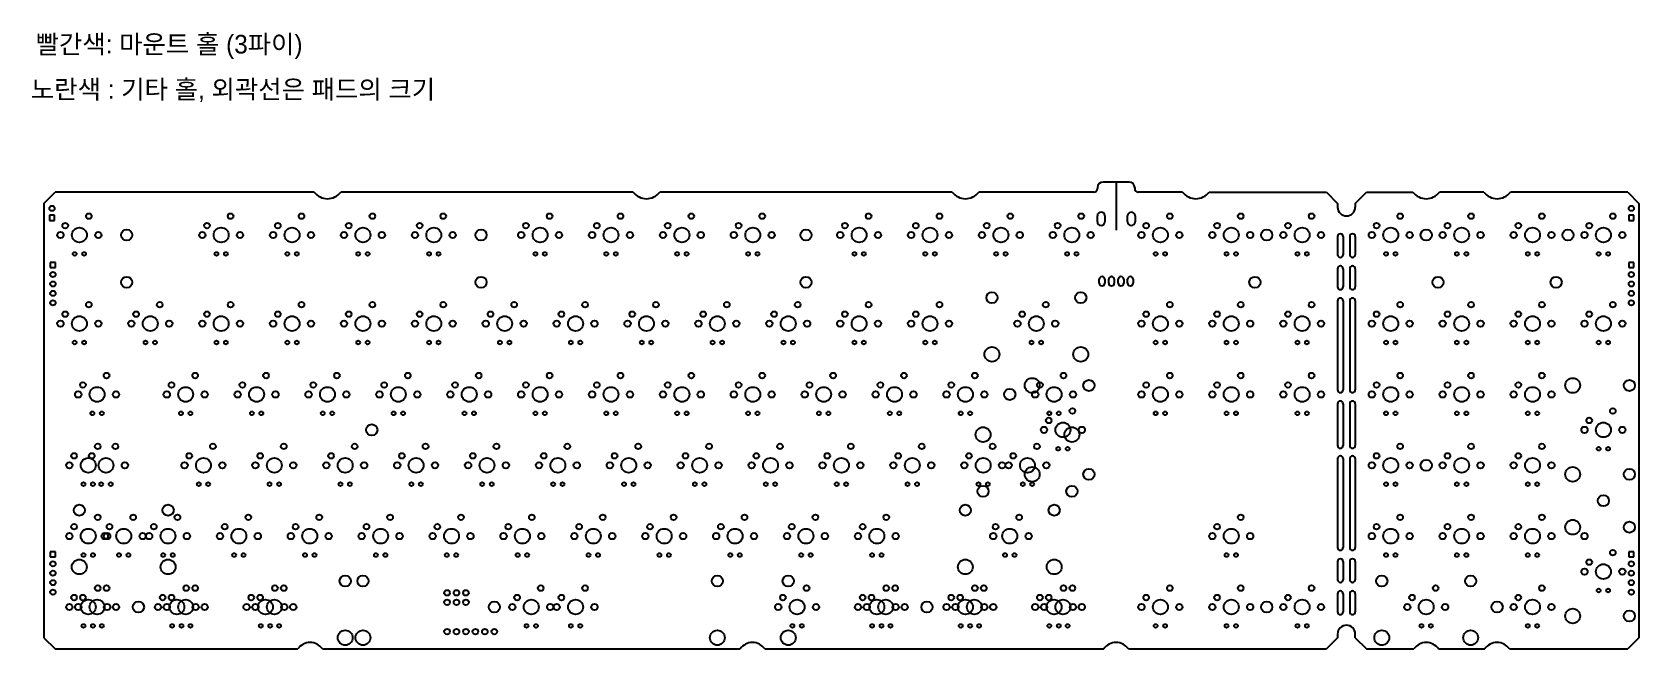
# Model space of a CAD drawing. Header units: millimetres. Extents: x 406 to 838, y 260 to 426.
import ezdxf

# ---------------------------------------------------------------- set-up
doc = ezdxf.new("R2010")
doc.units = ezdxf.units.MM
doc.layers.add('기판1.5t', color=102, linetype='Continuous')
doc.styles.get("Standard").update_dxf_attribs({"font": 'arial.ttf'})

msp = doc.modelspace()

# ---------------------------------------------------------------- linework, layer by layer
at = {"layer": '기판1.5t'}
for p, q in [((700.84, 385.74), (693.84, 385.74)), ((697.34, 385.74), (697.34, 372.77)), ((409.2, 380.01), (412.2, 383.01)), ((409.2, 380.01), (409.2, 263.22)), ((481.84, 383.01), (412.2, 383.01)), ((567.57, 383.01), (488.97, 383.01)), ((653.29, 383.01), (574.69, 383.01)), ((691.34, 383.01), (660.42, 383.01)), ((692.34, 384.24), (692.34, 384.01)), ((702.34, 384.24), (702.34, 384.01)), ((715.21, 383.01), (703.34, 383.01)), ((722.33, 383.01), (753.87, 383.01)), ((753.87, 383.01), (756.87, 380.01)), ((756.87, 380.01), (756.87, 379.01)), ((761.63, 380.01), (764.63, 383.01)), ((761.63, 380.01), (761.63, 379.01)), ((764.63, 383.01), (777.12, 383.01)), ((796.17, 383.01), (784.24, 383.01)), ((834.83, 383.01), (803.29, 383.01)), ((834.83, 383.01), (837.83, 380.01)), ((837.83, 380.01), (837.83, 263.22)), ((756.87, 264.22), (756.87, 263.22)), ((761.63, 263.22), (761.63, 264.22)), ((409.2, 263.22), (412.2, 260.22)), ((412.2, 260.22), (477.44, 260.22)), ((484.03, 260.22), (596.32, 260.22)), ((602.9, 260.22), (694.04, 260.22)), ((700.63, 260.22), (753.87, 260.22)), ((756.87, 263.22), (753.87, 260.22)), ((761.63, 263.22), (764.63, 260.22)), ((764.63, 260.22), (777.39, 260.22)), ((783.97, 260.22), (796.44, 260.22)), ((803.02, 260.22), (834.83, 260.22)), ((837.83, 263.22), (834.83, 260.22))]:
    msp.add_line(p, q, dxfattribs=at)
at = {"layer": '기판1.5t', "color": 2}
for p, q in [((412.06, 376.82), (410.66, 376.82)), ((410.66, 376.82), (410.66, 375.42)), ((412.06, 375.42), (412.06, 376.82)), ((692.3, 375.07), (692.3, 376.67)), ((694.3, 376.67), (694.3, 375.07)), ((700.43, 375.07), (700.43, 376.67)), ((702.43, 376.67), (702.43, 375.07)), ((836.5, 376.82), (835.1, 376.82)), ((835.1, 376.82), (835.1, 375.42)), ((836.5, 375.42), (836.5, 376.82)), ((410.66, 375.42), (412.06, 375.42)), ((835.1, 375.42), (836.5, 375.42)), ((756.87, 371.06), (756.87, 366.21)), ((758.37, 371.06), (758.37, 366.21)), ((760.12, 371.06), (760.12, 366.21)), ((761.62, 371.06), (761.62, 366.21)), ((412.32, 364.12), (410.92, 364.12)), ((410.92, 364.12), (410.92, 362.72)), ((410.92, 362.72), (412.32, 362.72)), ((412.32, 362.72), (412.32, 364.12)), ((836.5, 364.12), (835.1, 364.12)), ((835.1, 364.12), (835.1, 362.72)), ((835.1, 362.72), (836.5, 362.72)), ((836.5, 362.72), (836.5, 364.12)), ((692.81, 358.58), (692.81, 359.58)), ((694.31, 359.58), (694.31, 358.58)), ((695.35, 358.58), (695.35, 359.58)), ((696.85, 359.58), (696.85, 358.58)), ((697.89, 358.58), (697.89, 359.58)), ((699.39, 359.58), (699.39, 358.58)), ((700.43, 358.58), (700.43, 359.58)), ((701.93, 359.58), (701.93, 358.58)), ((756.87, 362.42), (756.87, 357.57)), ((758.37, 362.42), (758.37, 357.57)), ((760.12, 362.42), (760.12, 357.57)), ((761.62, 362.42), (761.62, 357.57)), ((756.87, 353.78), (756.87, 329.88)), ((758.37, 353.78), (758.37, 329.88)), ((760.12, 353.78), (760.12, 329.88)), ((761.62, 353.78), (761.62, 329.88)), ((756.87, 326.1), (756.87, 314.9)), ((758.37, 326.1), (758.37, 314.9)), ((760.12, 326.1), (760.12, 314.9)), ((761.62, 326.1), (761.62, 314.9)), ((756.87, 311.37), (756.87, 287.47)), ((758.37, 311.37), (758.37, 287.47)), ((760.12, 311.37), (760.12, 287.47)), ((761.62, 311.37), (761.62, 287.47)), ((412.32, 286.35), (410.92, 286.35)), ((410.92, 286.35), (410.92, 284.95)), ((412.32, 284.95), (412.32, 286.35)), ((836.5, 286.35), (835.1, 286.35)), ((835.1, 286.35), (835.1, 284.95)), ((836.5, 284.95), (836.5, 286.35)), ((410.92, 284.95), (412.32, 284.95)), ((756.87, 283.68), (756.87, 278.83)), ((758.37, 283.68), (758.37, 278.83)), ((760.12, 283.68), (760.12, 278.83)), ((761.62, 283.68), (761.62, 278.83)), ((835.1, 284.95), (836.5, 284.95)), ((756.87, 275.04), (756.87, 270.19)), ((758.37, 275.04), (758.37, 270.19)), ((760.12, 275.04), (760.12, 270.19)), ((761.62, 275.04), (761.62, 270.19))]:
    msp.add_line(p, q, dxfattribs=at)
for centre, radius in [((411.36, 378.66), 0.7), ((835.8, 378.66), 0.7), ((411.62, 360.88), 0.7), ((411.62, 358.34), 0.7), ((835.8, 360.88), 0.7), ((835.8, 358.34), 0.7), ((411.62, 355.8), 0.7), ((835.8, 355.8), 0.7), ((411.62, 353.26), 0.7), ((835.8, 353.26), 0.7), ((411.62, 283.11), 0.7), ((411.62, 280.57), 0.7), ((835.8, 283.11), 0.7), ((835.8, 280.57), 0.7), ((411.62, 278.03), 0.7), ((835.8, 278.03), 0.7), ((411.62, 275.49), 0.7), ((517.54, 275.29), 0.75), ((517.54, 272.75), 0.75), ((520.08, 275.29), 0.75), ((520.08, 272.75), 0.75), ((522.62, 275.29), 0.75), ((522.62, 272.75), 0.75), ((835.8, 275.49), 0.7), ((517.54, 264.87), 0.75), ((520.08, 264.87), 0.75), ((522.62, 264.87), 0.75), ((525.16, 264.87), 0.75), ((527.7, 264.87), 0.75), ((530.24, 264.87), 0.75)]:
    msp.add_circle(centre, radius, dxfattribs=at)
at = {"layer": '기판1.5t'}
for centre, radius in [((421.27, 376.57), 0.75), ((459.37, 376.57), 0.75), ((478.42, 376.57), 0.75), ((497.47, 376.57), 0.75), ((516.52, 376.57), 0.75), ((545.09, 376.57), 0.75), ((564.14, 376.57), 0.75), ((583.19, 376.57), 0.75), ((602.24, 376.57), 0.75), ((630.82, 376.57), 0.75), ((649.87, 376.57), 0.75), ((668.92, 376.57), 0.75), ((687.97, 376.57), 0.75), ((711.78, 376.57), 0.75), ((730.83, 376.57), 0.75), ((749.88, 376.57), 0.75), ((773.69, 376.57), 0.75), ((792.74, 376.57), 0.75), ((811.79, 376.57), 0.75), ((830.84, 376.57), 0.75), ((413.65, 371.49), 0.85), ((414.92, 374.03), 0.75), ((418.73, 371.49), 2), ((423.81, 371.49), 0.85), ((451.75, 371.49), 0.85), ((453.02, 374.03), 0.75), ((456.83, 371.49), 2), ((461.91, 371.49), 0.85), ((470.8, 371.49), 0.85), ((472.07, 374.03), 0.75), ((475.88, 371.49), 2), ((480.96, 371.49), 0.85), ((489.85, 371.49), 0.85), ((491.12, 374.03), 0.75), ((494.93, 371.49), 2), ((500.01, 371.49), 0.85), ((508.9, 371.49), 0.85), ((510.17, 374.03), 0.75), ((513.98, 371.49), 2), ((519.06, 371.49), 0.85), ((537.47, 371.49), 0.85), ((538.74, 374.03), 0.75), ((542.55, 371.49), 2), ((547.63, 371.49), 0.85), ((556.52, 371.49), 0.85), ((557.79, 374.03), 0.75), ((561.6, 371.49), 2), ((566.68, 371.49), 0.85), ((575.57, 371.49), 0.85), ((576.84, 374.03), 0.75), ((580.65, 371.49), 2), ((585.73, 371.49), 0.85), ((594.62, 371.49), 0.85), ((595.89, 374.03), 0.75), ((599.7, 371.49), 2), ((604.78, 371.49), 0.85), ((623.2, 371.49), 0.85), ((624.47, 374.03), 0.75), ((628.28, 371.49), 2), ((633.36, 371.49), 0.85), ((642.25, 371.49), 0.85), ((643.52, 374.03), 0.75), ((647.33, 371.49), 2), ((652.41, 371.49), 0.85), ((661.3, 371.49), 0.85), ((662.57, 374.03), 0.75), ((666.38, 371.49), 2), ((671.46, 371.49), 0.85), ((680.35, 371.49), 0.85), ((681.62, 374.03), 0.75), ((685.43, 371.49), 2), ((690.51, 371.49), 0.85), ((704.16, 371.49), 0.85), ((705.43, 374.03), 0.75), ((709.24, 371.49), 2), ((714.32, 371.49), 0.85), ((723.21, 371.49), 0.85), ((724.48, 374.03), 0.75), ((728.29, 371.49), 2), ((733.37, 371.49), 0.85), ((742.26, 371.49), 0.85), ((743.53, 374.03), 0.75), ((747.34, 371.49), 2), ((752.42, 371.49), 0.85), ((766.07, 371.49), 0.85), ((767.34, 374.03), 0.75), ((771.15, 371.49), 2), ((776.23, 371.49), 0.85), ((785.12, 371.49), 0.85), ((786.39, 374.03), 0.75), ((790.2, 371.49), 2), ((795.28, 371.49), 0.85), ((804.17, 371.49), 0.85), ((805.44, 374.03), 0.75), ((809.25, 371.49), 2), ((814.33, 371.49), 0.85), ((823.22, 371.49), 0.85), ((824.49, 374.03), 0.75), ((828.3, 371.49), 2), ((833.38, 371.49), 0.85), ((417.46, 366.41), 0.5), ((420, 366.41), 0.5), ((455.56, 366.41), 0.5), ((458.1, 366.41), 0.5), ((474.61, 366.41), 0.5), ((477.15, 366.41), 0.5), ((493.66, 366.41), 0.5), ((496.2, 366.41), 0.5), ((512.71, 366.41), 0.5), ((515.25, 366.41), 0.5), ((541.28, 366.41), 0.5), ((543.82, 366.41), 0.5), ((560.33, 366.41), 0.5), ((562.87, 366.41), 0.5), ((579.38, 366.41), 0.5), ((581.92, 366.41), 0.5), ((598.43, 366.41), 0.5), ((600.97, 366.41), 0.5), ((627.01, 366.41), 0.5), ((629.55, 366.41), 0.5), ((646.06, 366.41), 0.5), ((648.6, 366.41), 0.5), ((665.11, 366.41), 0.5), ((667.65, 366.41), 0.5), ((684.16, 366.41), 0.5), ((686.7, 366.41), 0.5), ((707.97, 366.41), 0.5), ((710.51, 366.41), 0.5), ((727.02, 366.41), 0.5), ((729.56, 366.41), 0.5), ((746.07, 366.41), 0.5), ((748.61, 366.41), 0.5), ((769.88, 366.41), 0.5), ((772.42, 366.41), 0.5), ((788.93, 366.41), 0.5), ((791.47, 366.41), 0.5), ((807.98, 366.41), 0.5), ((810.52, 366.41), 0.5), ((827.03, 366.41), 0.5), ((829.57, 366.41), 0.5), ((663.97, 354.66), 1.5), ((687.84, 354.66), 1.5), ((414.92, 350.22), 0.75), ((421.27, 352.76), 0.75), ((433.97, 350.22), 0.75), ((440.32, 352.76), 0.75), ((453.02, 350.22), 0.75), ((459.37, 352.76), 0.75), ((472.07, 350.22), 0.75), ((478.42, 352.76), 0.75), ((491.12, 350.22), 0.75), ((497.47, 352.76), 0.75), ((510.17, 350.22), 0.75), ((516.52, 352.76), 0.75), ((529.22, 350.22), 0.75), ((535.57, 352.76), 0.75), ((548.27, 350.22), 0.75), ((554.62, 352.76), 0.75), ((567.32, 350.22), 0.75), ((573.67, 352.76), 0.75), ((586.37, 350.22), 0.75), ((592.72, 352.76), 0.75), ((605.42, 350.22), 0.75), ((611.77, 352.76), 0.75), ((624.47, 350.22), 0.75), ((630.82, 352.76), 0.75), ((643.52, 350.22), 0.75), ((649.87, 352.76), 0.75), ((672.09, 350.22), 0.75), ((678.44, 352.76), 0.75), ((705.43, 350.22), 0.75), ((711.78, 352.76), 0.75), ((724.48, 350.22), 0.75), ((730.83, 352.76), 0.75), ((743.53, 350.22), 0.75), ((749.88, 352.76), 0.75), ((767.34, 350.22), 0.75), ((773.69, 352.76), 0.75), ((786.39, 350.22), 0.75), ((792.74, 352.76), 0.75), ((805.44, 350.22), 0.75), ((811.79, 352.76), 0.75), ((824.49, 350.22), 0.75), ((830.84, 352.76), 0.75), ((413.65, 347.68), 0.85), ((418.73, 347.68), 2), ((423.81, 347.68), 0.85), ((432.7, 347.68), 0.85), ((437.78, 347.68), 2), ((442.86, 347.68), 0.85), ((451.75, 347.68), 0.85), ((456.83, 347.68), 2), ((461.91, 347.68), 0.85), ((470.8, 347.68), 0.85), ((475.88, 347.68), 2), ((480.96, 347.68), 0.85), ((489.85, 347.68), 0.85), ((494.93, 347.68), 2), ((500.01, 347.68), 0.85), ((508.9, 347.68), 0.85), ((513.98, 347.68), 2), ((519.06, 347.68), 0.85), ((527.95, 347.68), 0.85), ((533.03, 347.68), 2), ((538.11, 347.68), 0.85), ((547, 347.68), 0.85), ((552.08, 347.68), 2), ((557.16, 347.68), 0.85), ((566.05, 347.68), 0.85), ((571.13, 347.68), 2), ((576.21, 347.68), 0.85), ((585.1, 347.68), 0.85), ((590.18, 347.68), 2), ((595.26, 347.68), 0.85), ((604.15, 347.68), 0.85), ((609.23, 347.68), 2), ((614.31, 347.68), 0.85), ((623.2, 347.68), 0.85), ((628.28, 347.68), 2), ((633.36, 347.68), 0.85), ((642.25, 347.68), 0.85), ((647.33, 347.68), 2), ((652.41, 347.68), 0.85), ((670.82, 347.68), 0.85), ((675.9, 347.68), 2), ((680.98, 347.68), 0.85), ((704.16, 347.68), 0.85), ((709.24, 347.68), 2), ((714.32, 347.68), 0.85), ((723.21, 347.68), 0.85), ((728.29, 347.68), 2), ((733.37, 347.68), 0.85), ((742.26, 347.68), 0.85), ((747.34, 347.68), 2), ((752.42, 347.68), 0.85), ((766.07, 347.68), 0.85), ((771.15, 347.68), 2), ((776.23, 347.68), 0.85), ((785.12, 347.68), 0.85), ((790.2, 347.68), 2), ((795.28, 347.68), 0.85), ((804.17, 347.68), 0.85), ((809.25, 347.68), 2), ((814.33, 347.68), 0.85), ((823.22, 347.68), 0.85), ((828.3, 347.68), 2), ((833.38, 347.68), 0.85), ((417.46, 342.6), 0.5), ((420, 342.6), 0.5), ((436.51, 342.6), 0.5), ((439.05, 342.6), 0.5), ((455.56, 342.6), 0.5), ((458.1, 342.6), 0.5), ((474.61, 342.6), 0.5), ((477.15, 342.6), 0.5), ((493.66, 342.6), 0.5), ((496.2, 342.6), 0.5), ((512.71, 342.6), 0.5), ((515.25, 342.6), 0.5), ((531.76, 342.6), 0.5), ((534.3, 342.6), 0.5), ((550.81, 342.6), 0.5), ((553.35, 342.6), 0.5), ((569.86, 342.6), 0.5), ((572.4, 342.6), 0.5), ((588.91, 342.6), 0.5), ((591.45, 342.6), 0.5), ((607.96, 342.6), 0.5), ((610.5, 342.6), 0.5), ((627.01, 342.6), 0.5), ((629.55, 342.6), 0.5), ((646.06, 342.6), 0.5), ((648.6, 342.6), 0.5), ((663.97, 339.42), 2), ((674.63, 342.6), 0.5), ((677.17, 342.6), 0.5), ((687.84, 339.42), 2), ((707.97, 342.6), 0.5), ((710.51, 342.6), 0.5), ((727.02, 342.6), 0.5), ((729.56, 342.6), 0.5), ((746.07, 342.6), 0.5), ((748.61, 342.6), 0.5), ((769.88, 342.6), 0.5), ((772.42, 342.6), 0.5), ((788.93, 342.6), 0.5), ((791.47, 342.6), 0.5), ((807.98, 342.6), 0.5), ((810.52, 342.6), 0.5), ((827.03, 342.6), 0.5), ((829.57, 342.6), 0.5), ((426.03, 333.71), 0.75), ((449.84, 333.71), 0.75), ((468.89, 333.71), 0.75), ((487.94, 333.71), 0.75), ((506.99, 333.71), 0.75), ((526.04, 333.71), 0.75), ((545.09, 333.71), 0.75), ((564.14, 333.71), 0.75), ((583.19, 333.71), 0.75), ((602.24, 333.71), 0.75), ((621.29, 333.71), 0.75), ((640.34, 333.71), 0.75), ((659.39, 333.71), 0.75), ((674.79, 331.04), 2), ((683.21, 333.71), 0.75), ((690.03, 331.04), 1.5), ((711.78, 333.71), 0.75), ((730.83, 333.71), 0.75), ((749.88, 333.71), 0.75), ((773.69, 333.71), 0.75), ((792.74, 333.71), 0.75), ((811.79, 333.71), 0.75), ((820.05, 331.04), 2), ((835.29, 331.04), 1.5), ((418.41, 328.63), 0.85), ((419.68, 331.17), 0.75), ((423.49, 328.63), 2), ((428.57, 328.63), 0.85), ((442.22, 328.63), 0.85), ((443.49, 331.17), 0.75), ((447.3, 328.63), 2), ((452.38, 328.63), 0.85), ((461.27, 328.63), 0.85), ((462.54, 331.17), 0.75), ((466.35, 328.63), 2), ((471.43, 328.63), 0.85), ((480.32, 328.63), 0.85), ((481.59, 331.17), 0.75), ((485.4, 328.63), 2), ((490.48, 328.63), 0.85), ((499.37, 328.63), 0.85), ((500.64, 331.17), 0.75), ((504.45, 328.63), 2), ((509.53, 328.63), 0.85), ((518.42, 328.63), 0.85), ((519.69, 331.17), 0.75), ((523.5, 328.63), 2), ((528.58, 328.63), 0.85), ((537.47, 328.63), 0.85), ((538.74, 331.17), 0.75), ((542.55, 328.63), 2), ((547.63, 328.63), 0.85), ((556.52, 328.63), 0.85), ((557.79, 331.17), 0.75), ((561.6, 328.63), 2), ((566.68, 328.63), 0.85), ((575.57, 328.63), 0.85), ((576.84, 331.17), 0.75), ((580.65, 328.63), 2), ((585.73, 328.63), 0.85), ((594.62, 328.63), 0.85), ((595.89, 331.17), 0.75), ((599.7, 328.63), 2), ((604.78, 328.63), 0.85), ((613.67, 328.63), 0.85), ((614.94, 331.17), 0.75), ((618.75, 328.63), 2), ((623.83, 328.63), 0.85), ((632.72, 328.63), 0.85), ((633.99, 331.17), 0.75), ((637.8, 328.63), 2), ((642.88, 328.63), 0.85), ((651.77, 328.63), 0.85), ((653.04, 331.17), 0.75), ((656.85, 328.63), 2), ((661.93, 328.63), 0.85), ((675.59, 328.63), 0.85), ((676.86, 331.17), 0.75), ((680.67, 328.63), 2), ((685.75, 328.63), 0.85), ((704.16, 328.63), 0.85), ((705.43, 331.17), 0.75), ((709.24, 328.63), 2), ((714.32, 328.63), 0.85), ((723.21, 328.63), 0.85), ((724.48, 331.17), 0.75), ((728.29, 328.63), 2), ((733.37, 328.63), 0.85), ((742.26, 328.63), 0.85), ((743.53, 331.17), 0.75), ((747.34, 328.63), 2), ((752.42, 328.63), 0.85), ((766.07, 328.63), 0.85), ((767.34, 331.17), 0.75), ((771.15, 328.63), 2), ((776.23, 328.63), 0.85), ((785.12, 328.63), 0.85), ((786.39, 331.17), 0.75), ((790.2, 328.63), 2), ((795.28, 328.63), 0.85), ((804.17, 328.63), 0.85), ((805.44, 331.17), 0.75), ((809.25, 328.63), 2), ((814.33, 328.63), 0.85), ((422.22, 323.55), 0.5), ((424.76, 323.55), 0.5), ((446.03, 323.55), 0.5), ((448.57, 323.55), 0.5), ((465.08, 323.55), 0.5), ((467.62, 323.55), 0.5), ((484.13, 323.55), 0.5), ((486.67, 323.55), 0.5), ((503.18, 323.55), 0.5), ((505.72, 323.55), 0.5), ((522.23, 323.55), 0.5), ((524.77, 323.55), 0.5), ((541.28, 323.55), 0.5), ((543.82, 323.55), 0.5), ((560.33, 323.55), 0.5), ((562.87, 323.55), 0.5), ((579.38, 323.55), 0.5), ((581.92, 323.55), 0.5), ((598.43, 323.55), 0.5), ((600.97, 323.55), 0.5), ((617.48, 323.55), 0.5), ((620.02, 323.55), 0.5), ((636.53, 323.55), 0.5), ((639.07, 323.55), 0.5), ((655.58, 323.55), 0.5), ((658.12, 323.55), 0.5), ((679.4, 323.55), 0.5), ((681.94, 323.55), 0.5), ((685.59, 324.18), 0.75), ((707.97, 323.55), 0.5), ((710.51, 323.55), 0.5), ((727.02, 323.55), 0.5), ((729.56, 323.55), 0.5), ((746.07, 323.55), 0.5), ((748.61, 323.55), 0.5), ((769.88, 323.55), 0.5), ((772.42, 323.55), 0.5), ((788.93, 323.55), 0.5), ((791.47, 323.55), 0.5), ((807.98, 323.55), 0.5), ((810.52, 323.55), 0.5), ((830.84, 324.18), 0.75), ((661.59, 317.83), 2), ((677.97, 319.1), 0.85), ((679.24, 321.64), 0.75), ((683.05, 319.1), 2), ((685.46, 317.83), 2), ((688.13, 319.1), 0.85), ((823.22, 319.1), 0.85), ((824.49, 321.64), 0.75), ((828.3, 319.1), 2), ((833.38, 319.1), 0.85), ((423.65, 314.66), 0.75), ((428.41, 314.66), 0.75), ((454.61, 314.66), 0.75), ((473.66, 314.66), 0.75), ((492.71, 314.66), 0.75), ((511.76, 314.66), 0.75), ((530.81, 314.66), 0.75), ((549.86, 314.66), 0.75), ((568.91, 314.66), 0.75), ((587.96, 314.66), 0.75), ((607.01, 314.66), 0.75), ((626.06, 314.66), 0.75), ((645.11, 314.66), 0.75), ((664.16, 314.66), 0.75), ((676.06, 314.66), 0.75), ((773.69, 314.66), 0.75), ((792.74, 314.66), 0.75), ((811.79, 314.66), 0.75), ((417.3, 312.12), 0.75), ((421.11, 309.58), 2), ((422.06, 312.12), 0.75), ((425.87, 309.58), 2), ((448.26, 312.12), 0.75), ((452.07, 309.58), 2), ((467.31, 312.12), 0.75), ((471.12, 309.58), 2), ((486.36, 312.12), 0.75), ((490.17, 309.58), 2), ((505.41, 312.12), 0.75), ((509.22, 309.58), 2), ((524.46, 312.12), 0.75), ((528.27, 309.58), 2), ((543.51, 312.12), 0.75), ((547.32, 309.58), 2), ((562.56, 312.12), 0.75), ((566.37, 309.58), 2), ((581.61, 312.12), 0.75), ((585.42, 309.58), 2), ((600.66, 312.12), 0.75), ((604.47, 309.58), 2), ((619.71, 312.12), 0.75), ((623.52, 309.58), 2), ((638.76, 312.12), 0.75), ((642.57, 309.58), 2), ((657.81, 312.12), 0.75), ((661.62, 309.58), 2), ((669.71, 312.12), 0.75), ((673.52, 309.58), 2), ((681.78, 314.02), 0.5), ((684.32, 314.02), 0.5), ((767.34, 312.12), 0.75), ((771.15, 309.58), 2), ((786.39, 312.12), 0.75), ((790.2, 309.58), 2), ((805.44, 312.12), 0.75), ((809.25, 309.58), 2), ((827.03, 314.02), 0.5), ((829.57, 314.02), 0.5), ((416.03, 309.58), 0.85), ((430.95, 309.58), 0.85), ((446.99, 309.58), 0.85), ((457.15, 309.58), 0.85), ((466.04, 309.58), 0.85), ((476.2, 309.58), 0.85), ((485.09, 309.58), 0.85), ((495.25, 309.58), 0.85), ((504.14, 309.58), 0.85), ((514.3, 309.58), 0.85), ((523.19, 309.58), 0.85), ((533.35, 309.58), 0.85), ((542.24, 309.58), 0.85), ((552.4, 309.58), 0.85), ((561.29, 309.58), 0.85), ((571.45, 309.58), 0.85), ((580.34, 309.58), 0.85), ((590.5, 309.58), 0.85), ((599.39, 309.58), 0.85), ((609.55, 309.58), 0.85), ((618.44, 309.58), 0.85), ((628.6, 309.58), 0.85), ((637.49, 309.58), 0.85), ((647.65, 309.58), 0.85), ((656.54, 309.58), 0.85), ((666.7, 309.58), 0.85), ((668.44, 309.58), 0.85), ((674.79, 307.16), 2), ((678.6, 309.58), 0.85), ((690.03, 307.16), 1.5), ((766.07, 309.58), 0.85), ((776.23, 309.58), 0.85), ((785.12, 309.58), 0.85), ((795.28, 309.58), 0.85), ((804.17, 309.58), 0.85), ((814.33, 309.58), 0.85), ((820.05, 307.16), 2), ((835.29, 307.16), 1.5), ((419.84, 304.5), 0.5), ((422.38, 304.5), 0.5), ((424.6, 304.5), 0.5), ((427.14, 304.5), 0.5), ((450.8, 304.5), 0.5), ((453.34, 304.5), 0.5), ((469.85, 304.5), 0.5), ((472.39, 304.5), 0.5), ((488.9, 304.5), 0.5), ((491.44, 304.5), 0.5), ((507.95, 304.5), 0.5), ((510.49, 304.5), 0.5), ((527, 304.5), 0.5), ((529.54, 304.5), 0.5), ((546.05, 304.5), 0.5), ((548.59, 304.5), 0.5), ((565.1, 304.5), 0.5), ((567.64, 304.5), 0.5), ((584.15, 304.5), 0.5), ((586.69, 304.5), 0.5), ((603.2, 304.5), 0.5), ((605.74, 304.5), 0.5), ((622.25, 304.5), 0.5), ((624.79, 304.5), 0.5), ((641.3, 304.5), 0.5), ((643.84, 304.5), 0.5), ((660.35, 304.5), 0.5), ((661.59, 302.59), 1.5), ((662.89, 304.5), 0.5), ((672.25, 304.5), 0.5), ((674.79, 304.5), 0.5), ((685.46, 302.59), 1.5), ((769.88, 304.5), 0.5), ((772.42, 304.5), 0.5), ((788.93, 304.5), 0.5), ((791.47, 304.5), 0.5), ((807.98, 304.5), 0.5), ((810.52, 304.5), 0.5), ((418.7, 297.51), 1.5), ((442.57, 297.51), 1.5), ((656.82, 297.51), 1.5), ((680.7, 297.51), 1.5), ((417.3, 293.07), 0.75), ((423.65, 295.61), 0.75), ((426.83, 293.07), 0.75), ((433.18, 295.61), 0.75), ((438.73, 293.07), 0.75), ((445.08, 295.61), 0.75), ((457.78, 293.07), 0.75), ((464.13, 295.61), 0.75), ((476.83, 293.07), 0.75), ((483.18, 295.61), 0.75), ((495.88, 293.07), 0.75), ((502.23, 295.61), 0.75), ((514.93, 293.07), 0.75), ((521.28, 295.61), 0.75), ((533.98, 293.07), 0.75), ((540.33, 295.61), 0.75), ((553.03, 293.07), 0.75), ((559.38, 295.61), 0.75), ((572.08, 293.07), 0.75), ((578.43, 295.61), 0.75), ((591.13, 293.07), 0.75), ((597.48, 295.61), 0.75), ((610.18, 293.07), 0.75), ((616.53, 295.61), 0.75), ((629.23, 293.07), 0.75), ((635.58, 295.61), 0.75), ((664.95, 293.07), 0.75), ((671.3, 295.61), 0.75), ((724.48, 293.07), 0.75), ((730.83, 295.61), 0.75), ((767.34, 293.07), 0.75), ((773.69, 295.61), 0.75), ((786.39, 293.07), 0.75), ((792.74, 295.61), 0.75), ((805.44, 293.07), 0.75), ((811.79, 295.61), 0.75), ((820.05, 292.94), 2), ((835.29, 292.94), 1.5), ((416.03, 290.53), 0.85), ((421.11, 290.53), 2), ((425.56, 290.53), 0.85), ((426.19, 290.53), 0.85), ((430.64, 290.53), 2), ((435.72, 290.53), 0.85), ((437.46, 290.53), 0.85), ((442.54, 290.53), 2), ((447.62, 290.53), 0.85), ((456.51, 290.53), 0.85), ((461.59, 290.53), 2), ((466.67, 290.53), 0.85), ((475.56, 290.53), 0.85), ((480.64, 290.53), 2), ((485.72, 290.53), 0.85), ((494.61, 290.53), 0.85), ((499.69, 290.53), 2), ((504.77, 290.53), 0.85), ((513.66, 290.53), 0.85), ((518.74, 290.53), 2), ((523.82, 290.53), 0.85), ((532.71, 290.53), 0.85), ((537.79, 290.53), 2), ((542.87, 290.53), 0.85), ((551.76, 290.53), 0.85), ((556.84, 290.53), 2), ((561.92, 290.53), 0.85), ((570.81, 290.53), 0.85), ((575.89, 290.53), 2), ((580.97, 290.53), 0.85), ((589.86, 290.53), 0.85), ((594.94, 290.53), 2), ((600.02, 290.53), 0.85), ((608.91, 290.53), 0.85), ((613.99, 290.53), 2), ((619.07, 290.53), 0.85), ((627.96, 290.53), 0.85), ((633.04, 290.53), 2), ((638.12, 290.53), 0.85), ((664.32, 290.53), 0.85), ((668.76, 290.53), 2), ((673.84, 290.53), 0.85), ((723.21, 290.53), 0.85), ((728.29, 290.53), 2), ((733.37, 290.53), 0.85), ((766.07, 290.53), 0.85), ((771.15, 290.53), 2), ((776.23, 290.53), 0.85), ((785.12, 290.53), 0.85), ((790.2, 290.53), 2), ((795.28, 290.53), 0.85), ((804.17, 290.53), 0.85), ((809.25, 290.53), 2), ((814.33, 290.53), 0.85), ((823.22, 290.53), 0.85), ((419.84, 285.45), 0.5), ((422.38, 285.45), 0.5), ((429.37, 285.45), 0.5), ((431.91, 285.45), 0.5), ((441.27, 285.45), 0.5), ((443.81, 285.45), 0.5), ((460.32, 285.45), 0.5), ((462.86, 285.45), 0.5), ((479.37, 285.45), 0.5), ((481.91, 285.45), 0.5), ((498.42, 285.45), 0.5), ((500.96, 285.45), 0.5), ((517.47, 285.45), 0.5), ((520.01, 285.45), 0.5), ((536.52, 285.45), 0.5), ((539.06, 285.45), 0.5), ((555.57, 285.45), 0.5), ((558.11, 285.45), 0.5), ((574.62, 285.45), 0.5), ((577.16, 285.45), 0.5), ((593.67, 285.45), 0.5), ((596.21, 285.45), 0.5), ((612.72, 285.45), 0.5), ((615.26, 285.45), 0.5), ((631.77, 285.45), 0.5), ((634.31, 285.45), 0.5), ((667.49, 285.45), 0.5), ((670.03, 285.45), 0.5), ((727.02, 285.45), 0.5), ((729.56, 285.45), 0.5), ((769.88, 285.45), 0.5), ((772.42, 285.45), 0.5), ((788.93, 285.45), 0.5), ((791.47, 285.45), 0.5), ((807.98, 285.45), 0.5), ((810.52, 285.45), 0.5), ((830.84, 286.08), 0.75), ((418.7, 282.27), 2), ((442.57, 282.27), 2), ((656.82, 282.27), 2), ((680.7, 282.27), 2), ((823.22, 281), 0.85), ((824.49, 283.54), 0.75), ((828.3, 281), 2), ((833.38, 281), 0.85), ((423.65, 276.56), 0.75), ((426.03, 276.56), 0.75), ((447.46, 276.56), 0.75), ((449.84, 276.56), 0.75), ((471.28, 276.56), 0.75), ((473.66, 276.56), 0.75), ((490.17, 278.46), 1.5), ((494.93, 278.46), 1.5), ((542.71, 276.56), 0.75), ((554.62, 276.56), 0.75), ((590.18, 278.46), 1.5), ((609.23, 278.46), 1.5), ((614.15, 276.56), 0.75), ((635.58, 276.56), 0.75), ((637.96, 276.56), 0.75), ((659.39, 276.56), 0.75), ((661.78, 276.56), 0.75), ((683.21, 276.56), 0.75), ((685.59, 276.56), 0.75), ((711.78, 276.56), 0.75), ((730.83, 276.56), 0.75), ((749.88, 276.56), 0.75), ((768.74, 278.46), 1.5), ((783.22, 276.56), 0.75), ((792.62, 278.46), 1.5), ((811.79, 276.56), 0.75), ((827.03, 275.92), 0.5), ((829.57, 275.92), 0.5), ((416.03, 271.48), 0.85), ((417.3, 274.02), 0.75), ((418.41, 271.48), 0.85), ((419.68, 274.02), 0.75), ((421.11, 271.48), 2), ((423.49, 271.48), 2), ((426.19, 271.48), 0.85), ((428.57, 271.48), 0.85), ((439.84, 271.48), 0.85), ((441.11, 274.02), 0.75), ((442.22, 271.48), 0.85), ((443.49, 274.02), 0.75), ((444.92, 271.48), 2), ((447.3, 271.48), 2), ((450, 271.48), 0.85), ((452.38, 271.48), 0.85), ((463.66, 271.48), 0.85), ((464.93, 274.02), 0.75), ((466.04, 271.48), 0.85), ((467.31, 274.02), 0.75), ((468.74, 271.48), 2), ((471.12, 271.48), 2), ((473.82, 271.48), 0.85), ((476.2, 271.48), 0.85), ((535.09, 271.48), 0.85), ((536.36, 274.02), 0.75), ((540.17, 271.48), 2), ((545.25, 271.48), 0.85), ((547, 271.48), 0.85), ((548.27, 274.02), 0.75), ((552.08, 271.48), 2), ((557.16, 271.48), 0.85), ((606.53, 271.48), 0.85), ((607.8, 274.02), 0.75), ((611.61, 271.48), 2), ((616.69, 271.48), 0.85), ((627.96, 271.48), 0.85), ((629.23, 274.02), 0.75), ((630.34, 271.48), 0.85), ((631.61, 274.02), 0.75), ((633.04, 271.48), 2), ((635.42, 271.48), 2), ((638.12, 271.48), 0.85), ((640.5, 271.48), 0.85), ((651.77, 271.48), 0.85), ((653.04, 274.02), 0.75), ((654.16, 271.48), 0.85), ((655.43, 274.02), 0.75), ((656.85, 271.48), 2), ((659.24, 271.48), 2), ((661.93, 271.48), 0.85), ((664.32, 271.48), 0.85), ((675.59, 271.48), 0.85), ((676.86, 274.02), 0.75), ((677.97, 271.48), 0.85), ((679.24, 274.02), 0.75), ((680.67, 271.48), 2), ((683.05, 271.48), 2), ((685.75, 271.48), 0.85), ((688.13, 271.48), 0.85), ((704.16, 271.48), 0.85), ((705.43, 274.02), 0.75), ((709.24, 271.48), 2), ((714.32, 271.48), 0.85), ((723.21, 271.48), 0.85), ((724.48, 274.02), 0.75), ((728.29, 271.48), 2), ((733.37, 271.48), 0.85), ((742.26, 271.48), 0.85), ((743.53, 274.02), 0.75), ((747.34, 271.48), 2), ((752.42, 271.48), 0.85), ((775.6, 271.48), 0.85), ((776.87, 274.02), 0.75), ((780.68, 271.48), 2), ((785.76, 271.48), 0.85), ((804.17, 271.48), 0.85), ((805.44, 274.02), 0.75), ((809.25, 271.48), 2), ((814.33, 271.48), 0.85), ((820.05, 269.06), 2), ((835.29, 269.06), 1.5), ((419.84, 266.4), 0.5), ((422.38, 266.4), 0.5), ((424.76, 266.4), 0.5), ((443.65, 266.4), 0.5), ((446.19, 266.4), 0.5), ((448.57, 266.4), 0.5), ((467.47, 266.4), 0.5), ((470.01, 266.4), 0.5), ((472.39, 266.4), 0.5), ((490.17, 263.22), 2), ((494.93, 263.22), 2), ((538.9, 266.4), 0.5), ((541.44, 266.4), 0.5), ((550.81, 266.4), 0.5), ((553.35, 266.4), 0.5), ((590.18, 263.22), 2), ((609.23, 263.22), 2), ((610.34, 266.4), 0.5), ((612.88, 266.4), 0.5), ((631.77, 266.4), 0.5), ((634.31, 266.4), 0.5), ((636.69, 266.4), 0.5), ((655.58, 266.4), 0.5), ((658.12, 266.4), 0.5), ((660.51, 266.4), 0.5), ((679.4, 266.4), 0.5), ((681.94, 266.4), 0.5), ((684.32, 266.4), 0.5), ((707.97, 266.4), 0.5), ((710.51, 266.4), 0.5), ((727.02, 266.4), 0.5), ((729.56, 266.4), 0.5), ((746.07, 266.4), 0.5), ((748.61, 266.4), 0.5), ((768.74, 263.22), 2), ((779.41, 266.4), 0.5), ((781.95, 266.4), 0.5), ((792.62, 263.22), 2), ((807.98, 266.4), 0.5), ((810.52, 266.4), 0.5)]:
    msp.add_circle(centre, radius, dxfattribs=at)
at = {"layer": '기판1.5t', "color": 1}
for centre in [(431.43, 371.49), (526.68, 371.49), (613.99, 371.49), (737.82, 371.49), (780.68, 371.49), (818.78, 371.49), (431.43, 358.79), (526.68, 358.79), (613.99, 358.79), (734.64, 358.79), (783.85, 358.79), (815.6, 358.79), (668.76, 328.63), (497.31, 319.1), (780.68, 309.58), (828.3, 300.05), (434.6, 271.48), (530.23, 271.48), (646.5, 271.48), (737.82, 271.48), (799.73, 271.48)]:
    msp.add_circle(centre, 1.5, dxfattribs=at)
at = {"layer": '기판1.5t'}
for centre, radius, start, end in [((693.84, 384.24), 1.5, 90, 180), ((700.84, 384.24), 1.5, 0, 90), ((485.4, 385.76), 4.5, 217.6699, 322.3301), ((571.13, 385.76), 4.5, 217.6699, 322.3301), ((656.85, 385.76), 4.5, 217.6699, 322.3301), ((691.34, 384.01), 1, 270, 0), ((703.34, 384.01), 1, 180, 270), ((718.77, 385.76), 4.5, 217.6699, 322.3301), ((780.68, 385.76), 4.5, 217.6699, 322.3301), ((799.73, 385.76), 4.5, 217.6699, 322.3301), ((759.25, 379.01), 2.38, 180, 0), ((759.25, 264.22), 2.38, 360, 180), ((480.74, 257.95), 4, 34.5761, 145.4239), ((599.61, 257.95), 4, 34.5761, 145.4239), ((697.34, 257.95), 4, 34.5761, 145.4239), ((780.68, 257.95), 4, 34.5761, 145.4239), ((799.73, 257.95), 4, 34.5761, 145.4239)]:
    msp.add_arc(centre, radius, start, end, dxfattribs=at)
at = {"layer": '기판1.5t', "color": 2}
for centre, radius, start, end in [((693.3, 376.67), 1, 0, 180), ((701.43, 376.67), 1, 0, 180), ((693.3, 375.07), 1, 180, 0), ((701.43, 375.07), 1, 180, 0), ((757.62, 371.06), 0.75, 0, 180), ((760.87, 371.06), 0.75, 0, 180), ((757.62, 366.21), 0.75, 180, 0), ((757.62, 362.42), 0.75, 0, 180), ((760.87, 366.21), 0.75, 180, 0), ((760.87, 362.42), 0.75, 0, 180), ((693.56, 359.58), 0.75, 0, 180), ((693.56, 358.58), 0.75, 180, 0), ((696.1, 359.58), 0.75, 0, 180), ((696.1, 358.58), 0.75, 180, 0), ((698.64, 359.58), 0.75, 0, 180), ((698.64, 358.58), 0.75, 180, 0), ((701.18, 359.58), 0.75, 0, 180), ((701.18, 358.58), 0.75, 180, 0), ((757.62, 357.57), 0.75, 180, 0), ((757.62, 353.78), 0.75, 0, 180), ((760.87, 357.57), 0.75, 180, 0), ((760.87, 353.78), 0.75, 0, 180), ((757.62, 329.88), 0.75, 180, 0), ((760.87, 329.88), 0.75, 180, 0), ((757.62, 326.1), 0.75, 0, 180), ((760.87, 326.1), 0.75, 0, 180), ((757.62, 314.9), 0.75, 180, 0), ((757.62, 311.37), 0.75, 0, 180), ((760.87, 314.9), 0.75, 180, 0), ((760.87, 311.37), 0.75, 0, 180), ((757.62, 287.47), 0.75, 180, 0), ((760.87, 287.47), 0.75, 180, 0), ((757.62, 283.68), 0.75, 0, 180), ((760.87, 283.68), 0.75, 0, 180), ((757.62, 278.83), 0.75, 180, 0), ((760.87, 278.83), 0.75, 180, 0), ((757.62, 275.04), 0.75, 0, 180), ((760.87, 275.04), 0.75, 0, 180), ((757.62, 270.19), 0.75, 180, 0), ((760.87, 270.19), 0.75, 180, 0)]:
    msp.add_arc(centre, radius, start, end, dxfattribs=at)

# ---------------------------------------------------------------- texts
at = {"layer": '기판1.5t', "char_height": 5, "attachment_point": 1}
for s, insert in [('{\\fGulim|b0|i0|c129|p50;빨간색: 마운트 홀 (3파이)}', (406.97, 425.3)), ('{\\fGulim|b0|i0|c129|p50;노란색 : 기타 홀, 외곽선은 패드의 크기}', (405.69, 413.18))]:
    msp.add_mtext_dynamic_manual_height_columns(s, width=249.6058, gutter_width=12.5, heights=[0], dxfattribs=dict(at, insert=insert))

doc.saveas('drawing.dxf')
